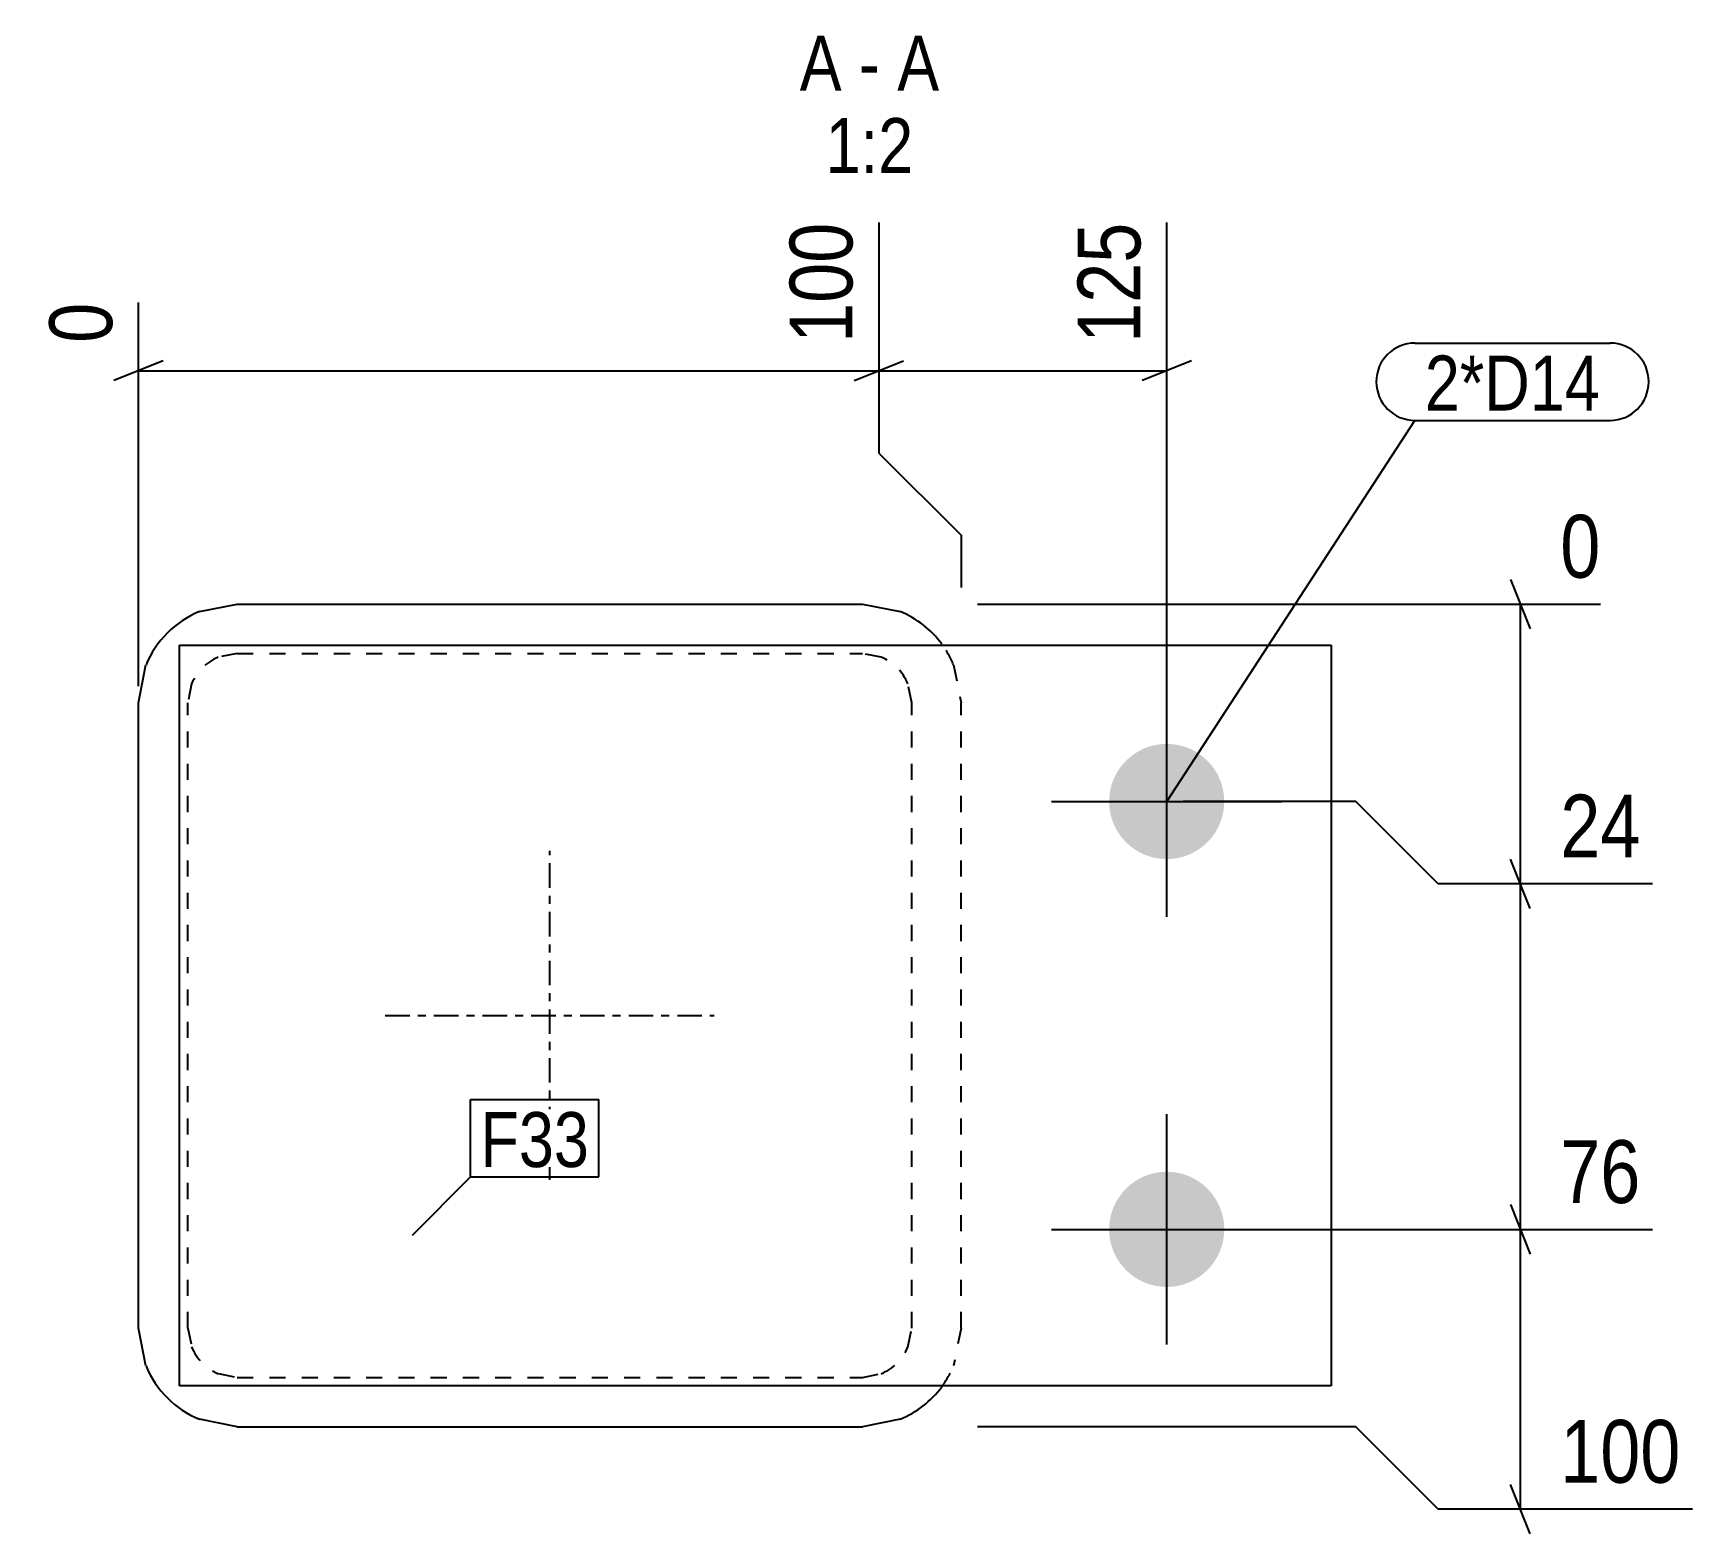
# Model space of a CAD drawing. Header units: millimetres. Extents: x 5 to 35172, y 5 to 1387.
# Drawn here: x 19966.8 to 20168.7, y 4.8 to 187.2 of the extents above; entities that cross this region are included whole.
import ezdxf

# ---------------------------------------------------------------- set-up
doc = ezdxf.new("R2010")
doc.units = ezdxf.units.MM
doc.linetypes.add('DXK_LINE_DOT2', pattern=[3.9198, 1.9599, -1.9599])
doc.linetypes.add('DXK_LINE_DOT3', pattern=[5.9187, 2.979, -0.9799, 0.9799, -0.9799])
for name, color, linetype in [('MÅLSÆTNING', 7, 'Continuous'), ('STÅL', 7, 'Continuous'), ('TEKST', 7, 'Continuous')]:
    doc.layers.add(name, color=color, linetype=linetype)
doc.styles.add('Arial Narrow', font='ARIALN.TTF', dxfattribs={"height": 0.2})

msp = doc.modelspace()

# ---------------------------------------------------------------- hatches: boundary and pattern name
at = {"layer": 'STÅL', "linetype": 'Continuous'}
for points in [[(20104.61, 100.8, -1), (20104.61, 86.8, -1)], [(20104.61, 48.8, -1), (20104.61, 34.8, -1)]]:
    msp.add_hatch(color=96, dxfattribs=at).paths.add_polyline_path(points)

# ---------------------------------------------------------------- linework, layer by layer
at = {"layer": 'MÅLSÆTNING', "color": 7, "linetype": 'Continuous'}
for p, q in [((20069.61, 164.18), (20069.61, 136.15)), ((20069.61, 164.18), (20069.61, 136.15)), ((20104.61, 95.8), (20104.61, 164.18)), ((19979.61, 107.8), (19979.61, 154.43)), ((19982.61, 147.35), (19976.61, 144.95)), ((19979.61, 146.15), (20069.61, 146.15)), ((20066.61, 144.95), (20072.61, 147.35)), ((20069.61, 146.15), (20104.61, 146.15)), ((20107.61, 147.35), (20101.61, 144.95)), ((20069.61, 136.15), (20079.61, 126.15)), ((20069.61, 136.15), (20079.61, 126.15)), ((20079.61, 126.15), (20079.61, 119.8)), ((20079.61, 126.15), (20079.61, 119.8)), ((20146.41, 120.8), (20148.81, 114.8)), ((20081.61, 117.8), (20157.34, 117.8)), ((20147.61, 83.8), (20147.61, 117.8)), ((20127.61, 93.8), (20106.61, 93.8)), ((20127.61, 93.8), (20106.61, 93.8)), ((20137.61, 83.8), (20127.61, 93.8)), ((20137.61, 83.8), (20127.61, 93.8)), ((20148.81, 80.8), (20146.41, 86.8)), ((20148.81, 80.8), (20146.41, 86.8)), ((20163.67, 83.8), (20137.61, 83.8)), ((20163.67, 83.8), (20137.61, 83.8)), ((20147.61, 41.8), (20147.61, 83.8)), ((20146.41, 44.8), (20148.81, 38.8)), ((20146.41, 44.8), (20148.81, 38.8)), ((20106.61, 41.8), (20163.67, 41.8)), ((20106.61, 41.8), (20163.67, 41.8)), ((20147.61, 7.8), (20147.61, 41.8)), ((20127.61, 17.8), (20081.61, 17.8)), ((20137.61, 7.8), (20127.61, 17.8)), ((20148.81, 4.8), (20146.41, 10.8)), ((20168.54, 7.8), (20137.61, 7.8))]:
    msp.add_line(p, q, dxfattribs=at)
at = {"layer": 'STÅL', "color": 2, "linetype": 'Continuous'}
for p, q in [((19987.02, 116.89), (19991.61, 117.8)), ((19991.61, 117.8), (20067.61, 117.8)), ((20067.61, 117.8), (20072.2, 116.89)), ((19984.61, 22.8), (19984.61, 112.8)), ((19984.61, 112.8), (20124.61, 112.8)), ((20124.61, 112.8), (20124.61, 22.8)), ((19979.61, 105.8), (19980.52, 110.39)), ((19979.61, 29.8), (19979.61, 105.8)), ((19980.52, 25.21), (19979.61, 29.8)), ((20124.61, 22.8), (19984.61, 22.8)), ((19991.61, 17.8), (19987.02, 18.71)), ((20072.2, 18.71), (20067.61, 17.8)), ((19991.61, 17.8), (20067.61, 17.8))]:
    msp.add_line(p, q, dxfattribs=at)
at = {"layer": 'STÅL', "color": 7, "linetype": 'DXK_LINE_DOT2'}
for p, q in [((19991.61, 111.8), (19989.32, 111.34)), ((19991.61, 111.8), (20067.61, 111.8)), ((20069.91, 111.34), (20067.61, 111.8)), ((20078.7, 110.39), (20079.61, 105.8)), ((19986.07, 108.1), (19985.61, 105.8)), ((20073.61, 105.8), (20073.15, 108.1)), ((19985.61, 29.8), (19985.61, 105.8)), ((20073.61, 29.8), (20073.61, 105.8)), ((20079.61, 29.8), (20079.61, 105.8)), ((19985.61, 29.8), (19986.07, 27.5)), ((20073.15, 27.5), (20073.61, 29.8)), ((20079.61, 29.8), (20078.7, 25.21)), ((19989.32, 24.26), (19991.61, 23.8)), ((20067.61, 23.8), (20069.91, 24.26)), ((19991.61, 23.8), (20067.61, 23.8))]:
    msp.add_line(p, q, dxfattribs=at)
at = {"layer": 'STÅL', "color": 96, "linetype": 'Continuous'}
for p, q in [((20104.61, 79.8), (20104.61, 107.8)), ((20090.61, 93.8), (20118.61, 93.8)), ((20104.61, 27.8), (20104.61, 55.8)), ((20090.61, 41.8), (20118.61, 41.8))]:
    msp.add_line(p, q, dxfattribs=at)
at = {"layer": 'STÅL', "color": 7, "linetype": 'DXK_LINE_DOT3'}
for p, q in [((20029.61, 47.8), (20029.61, 87.8)), ((20009.61, 67.8), (20049.61, 67.8))]:
    msp.add_line(p, q, dxfattribs=at)
at = {"layer": 'STÅL', "color": 2, "linetype": 'Continuous'}
for centre, start, end in [((19991.61, 105.8), 112.5, 157.5), ((20067.61, 105.8), 36.4486, 67.5), ((19991.61, 29.8), 202.5, 247.5), ((20067.61, 29.8), 292.5, 323.5514)]:
    msp.add_arc(centre, 12, start, end, dxfattribs=at)
at = {"layer": 'STÅL', "color": 7, "linetype": 'DXK_LINE_DOT2'}
for centre, radius, start, end in [((19991.61, 105.8), 6, 112.5, 157.5), ((20067.61, 105.8), 6, 22.5, 67.5), ((20067.61, 105.8), 12, 22.5, 36.4486), ((19991.61, 29.8), 6, 202.5, 247.5), ((20067.61, 29.8), 6, 292.5, 337.5), ((20067.61, 29.8), 12, 323.5514, 337.5)]:
    msp.add_arc(centre, radius, start, end, dxfattribs=at)
at = {"layer": 'TEKST', "color": 7, "linetype": 'Continuous'}
for p, q in [((20134.79, 149.52), (20158.51, 149.52)), ((20104.61, 93.8), (20134.79, 140.12)), ((20134.79, 140.12), (20158.51, 140.12)), ((20019.98, 57.57), (20035.59, 57.57)), ((20019.98, 48.17), (20019.98, 57.57)), ((20035.59, 48.17), (20035.59, 57.57)), ((20012.91, 41.09), (20019.98, 48.17)), ((20019.98, 48.17), (20035.59, 48.17))]:
    msp.add_line(p, q, dxfattribs=at)
for centre, start, end in [((20134.79, 144.82), 90, 270), ((20158.51, 144.82), 270, 90)]:
    msp.add_arc(centre, 4.7, start, end, dxfattribs=at)

# ---------------------------------------------------------------- wipeouts: each hides what was drawn before it
at = {"color": 0, "linetype": 'Continuous'}
for points, layer in [([(20158.94, 119.4), (20158.94, 130.6), (20150.86, 130.6), (20150.86, 119.4)], 'MÅLSÆTNING'), ([(20163.81, 85.4), (20163.81, 96.6), (20150.86, 96.6), (20150.86, 85.4)], 'MÅLSÆTNING'), ([(20163.81, 43.4), (20163.81, 54.6), (20150.86, 54.6), (20150.86, 43.4)], 'MÅLSÆTNING'), ([(20168.69, 9.4), (20168.69, 20.6), (20150.86, 20.6), (20150.86, 9.4)], 'MÅLSÆTNING'), ([(20065.1, 180.18), (20065.1, 187.18), (20059.99, 187.18), (20059.99, 180.18)], 'TEKST'), ([(20069.75, 180.18), (20069.75, 187.18), (20067.2, 187.18), (20067.2, 180.18)], 'TEKST'), ([(20076.97, 180.18), (20076.97, 187.18), (20071.85, 187.18), (20071.85, 180.18)], 'TEKST'), ([(20073.81, 170.18), (20073.81, 177.18), (20063.15, 177.18), (20063.15, 170.18)], 'TEKST')]:
    msp.add_wipeout(points, dxfattribs=at).dxf.layer = layer
at = {"color": 0}
msp.add_wipeout([(20157.31, 141.32), (20157.31, 148.32), (20135.99, 148.32), (20135.99, 141.32)], dxfattribs=at).dxf.layer = 'TEKST'

# ---------------------------------------------------------------- next in the draw order: texts
at = {"layer": 'MÅLSÆTNING', "color": 3, "linetype": 'Continuous', "style": 'Arial Narrow'}
for s, height, p in [('0', 7.64, (20152.46, 121)), ('24', 7.635, (20152.46, 87)), ('76', 7.635, (20152.46, 45)), ('100', 7.635, (20152.46, 11))]:
    msp.add_text(s, height=height, dxfattribs=at).set_placement(p)
at = {"layer": 'TEKST', "color": 3, "linetype": 'Continuous', "style": 'Arial Narrow'}
for s, height, p in [('A', 6.68, (20059.99, 180.18)), ('A', 6.68, (20071.85, 180.18)), ('-', 6.68, (20067.2, 180.18)), ('1:2', 6.681, (20063.15, 170.18))]:
    msp.add_text(s, height=height, dxfattribs=at).set_placement(p)

# ---------------------------------------------------------------- next in the draw order: wipeouts: each hides what was drawn before it
at = {"color": 0, "linetype": 'Continuous'}
for points in [[(20068.01, 165.78), (20056.81, 165.78), (20056.81, 147.95), (20068.01, 147.95)], [(20103.01, 165.78), (20091.81, 165.78), (20091.81, 147.95), (20103.01, 147.95)], [(19978.01, 156.03), (19966.81, 156.03), (19966.81, 147.95), (19978.01, 147.95)]]:
    msp.add_wipeout(points, dxfattribs=at).dxf.layer = 'MÅLSÆTNING'
at = {"color": 0}
for points in [[(20157.31, 141.32), (20157.31, 148.32), (20135.99, 148.32), (20135.99, 141.32)], [(20034.39, 49.37), (20034.39, 56.37), (20021.18, 56.37), (20021.18, 49.37)]]:
    msp.add_wipeout(points, dxfattribs=at).dxf.layer = 'TEKST'

# ---------------------------------------------------------------- next in the draw order: linework, layer by layer
at = {"layer": 'MÅLSÆTNING', "color": 7, "linetype": 'Continuous'}
msp.add_line((20066.61, 144.95), (20072.61, 147.35), dxfattribs=at)

# ---------------------------------------------------------------- next in the draw order: texts
at = {"layer": 'MÅLSÆTNING', "color": 3, "linetype": 'Continuous', "style": 'Arial Narrow'}
for s, height, p in [('100', 7.635, (20066.41, 149.55)), ('125', 7.635, (20101.41, 149.55)), ('0', 7.64, (19976.41, 149.55))]:
    msp.add_text(s, height=height, rotation=90.0002, dxfattribs=at).set_placement(p)
at = {"layer": 'TEKST', "color": 3, "style": 'Arial Narrow'}
msp.add_text('2*D14', height=6.681, dxfattribs=at).set_placement((20135.99, 141.32))

# ---------------------------------------------------------------- next in the draw order: wipeouts: each hides what was drawn before it
at = {"color": 0}
msp.add_wipeout([(20034.39, 49.37), (20034.39, 56.37), (20021.18, 56.37), (20021.18, 49.37)], dxfattribs=at).dxf.layer = 'TEKST'

# ---------------------------------------------------------------- next in the draw order: texts
at = {"layer": 'TEKST', "color": 3, "style": 'Arial Narrow'}
msp.add_text('F33', height=6.681, dxfattribs=at).set_placement((20021.18, 49.37))

doc.saveas('drawing.dxf')
